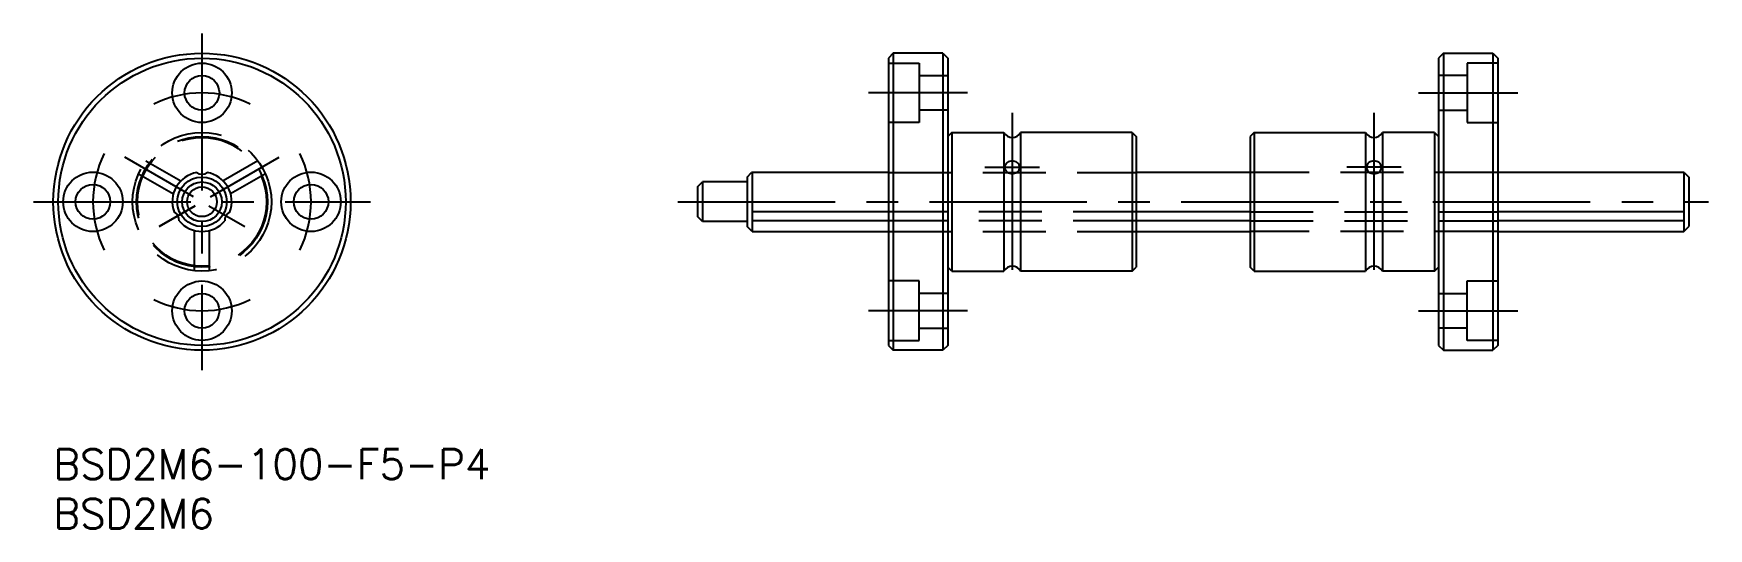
# Model space of a CAD drawing. Extents: x -2 to 167, y -8 to 42.
import ezdxf

# ---------------------------------------------------------------- set-up
doc = ezdxf.new("R2010")
doc.units = 0
doc.header["$LTSCALE"] = 0.5
doc.linetypes.add('CENTER', pattern=[50.8, 31.75, -6.35, 6.35, -6.35])
doc.linetypes.add('DASHED', pattern=[19.05, 12.7, -6.35])
for name, color, linetype in [('MSM_CENTER', 1, 'CENTER'), ('MSM_CONTINUOUS', 7, 'CONTINUOUS'), ('MSM_DASHED', 4, 'DASHED'), ('MSM_PART_NUMBER', 7, 'CONTINUOUS')]:
    doc.layers.add(name, color=color, linetype=linetype)
doc.styles.get("Standard").update_dxf_attribs({"font": 'txt.shx', "height": 3, "bigfont": 'bigfont.shx'})

# ---------------------------------------------------------------- blocks, each defined once
blk = doc.blocks.new('*U2')
at = {"layer": 'MSM_PART_NUMBER'}
blk.add_text('BSD2M6-100-F5-P4', height=3, dxfattribs=at).set_placement((0, -3))
blk = doc.blocks.new('*U3')
at = {"layer": 'MSM_PART_NUMBER'}
blk.add_text('BSD2M6', height=3, dxfattribs=at).set_placement((0, -8))

msp = doc.modelspace()

# ---------------------------------------------------------------- linework, layer by layer
at = {"layer": 'MSM_CENTER'}
for p, q in [((15, 42), (15, 8)), ((92.25, 36), (82.25, 36)), ((137.75, 36), (147.75, 36)), ((96.75, 34), (96.75, 16)), ((133.25, 34), (133.25, 16)), ((14.13, 25.5), (7.21, 29.5)), ((15.87, 25.5), (22.79, 29.5)), ((94, 28.48), (99.5, 28.48)), ((136, 28.48), (130.5, 28.48)), ((-2, 25), (32, 25)), ((10.67, 22.5), (14.31, 24.6)), ((14.31, 24.6), (10.67, 22.5)), ((15.69, 24.6), (19.33, 22.5)), ((63, 25), (167, 25)), ((92.25, 14), (82.25, 14)), ((137.75, 14), (147.75, 14))]:
    msp.add_line(p, q, dxfattribs=at)
for start, end in [(63.7269, 116.2731), (153.7269, 206.2731), (333.7269, 26.2731), (243.7269, 296.2731)]:
    msp.add_arc((15, 25), 11, start, end, dxfattribs=at)
at = {"layer": 'MSM_CONTINUOUS'}
for p, q in [((84.75, 40), (84.25, 39.5)), ((84.25, 39.5), (84.25, 10.5)), ((89.75, 40), (84.75, 40)), ((84.75, 40), (84.75, 10)), ((89.75, 40), (89.75, 10)), ((89.75, 40), (90.25, 39.5)), ((90.25, 39.5), (90.25, 10.5)), ((140.25, 40), (139.75, 39.5)), ((139.75, 39.5), (139.75, 10.5)), ((140.25, 40), (140.25, 10)), ((140.25, 40), (145.25, 40)), ((145.25, 40), (145.25, 10)), ((145.25, 40), (145.75, 39.5)), ((145.75, 39.5), (145.75, 10.5)), ((90.65, 32), (90.25, 31.6)), ((90.65, 32), (90.65, 18)), ((90.65, 32), (95.9, 32)), ((95.9, 32), (95.9, 18)), ((108.85, 32), (97.6, 32)), ((97.6, 32), (97.6, 18)), ((108.85, 32), (108.85, 18)), ((108.85, 32), (109.25, 31.6)), ((109.25, 31.6), (109.25, 18.4)), ((121.15, 32), (120.75, 31.6)), ((120.75, 31.6), (120.75, 18.4)), ((121.15, 32), (132.4, 32)), ((121.15, 32), (121.15, 18)), ((132.4, 32), (132.4, 18)), ((134.1, 32), (134.1, 18)), ((139.35, 32), (134.1, 32)), ((139.35, 32), (139.35, 18)), ((139.35, 32), (139.75, 31.6)), ((70, 27.5), (70.45, 27.95)), ((70, 27.5), (70, 22.5)), ((84.25, 27.95), (70.45, 27.95)), ((70.5, 27.95), (70.5, 22)), ((120.75, 27.95), (109.25, 27.95)), ((164.55, 27.95), (145.75, 27.95)), ((164.5, 27.95), (164.5, 22)), ((164.55, 27.95), (165, 27.5)), ((165, 27.5), (165, 22.5)), ((65, 26.5), (65.5, 27)), ((65, 26.5), (65, 23.5)), ((70, 27), (65.5, 27)), ((65.5, 27), (65.5, 23)), ((84.25, 23.98), (70.5, 23.98)), ((120.75, 23.98), (109.25, 23.98)), ((164.5, 23.98), (145.75, 23.98)), ((65.5, 23), (65, 23.5)), ((70, 23), (65.5, 23)), ((70.5, 22), (70, 22.5)), ((84.25, 23.06), (70.5, 23.06)), ((70.5, 22), (84.25, 22)), ((120.75, 23.06), (109.25, 23.06)), ((109.25, 22), (120.75, 22)), ((164.5, 23.06), (145.75, 23.06)), ((145.75, 22), (164.5, 22)), ((164.5, 22), (165, 22.5)), ((90.65, 18), (90.25, 18.4)), ((90.65, 18), (95.9, 18)), ((108.85, 18), (97.6, 18)), ((108.85, 18), (109.25, 18.4)), ((121.15, 18), (120.75, 18.4)), ((121.15, 18), (132.4, 18)), ((139.35, 18), (134.1, 18)), ((139.35, 18), (139.75, 18.4)), ((84.25, 10.5), (84.75, 10)), ((90.25, 10.5), (89.75, 10)), ((139.75, 10.5), (140.25, 10)), ((145.75, 10.5), (145.25, 10)), ((89.75, 10), (84.75, 10)), ((140.25, 10), (145.25, 10))]:
    msp.add_line(p, q, dxfattribs=at)
for centre, radius in [((15, 25), 15), ((15, 25), 14.5), ((15, 36), 3), ((15, 36), 1.75), ((4, 25), 3), ((15, 25), 2.5), ((26, 25), 3), ((4, 25), 1.75), ((15, 25), 2), ((15, 25), 1.5), ((26, 25), 1.75), ((15, 14), 3), ((15, 14), 1.75)]:
    msp.add_circle(centre, radius, dxfattribs=at)
for centre, radius, start, end in [((96.75, 32.47), 0.971, 208.94, 331.06), ((133.25, 32.47), 0.971, 208.94, 331.06), ((96.61, 28.47), 0.613, 127.6083, 179.0223), ((96.74, 28.31), 0.817, 89.5317, 128.1011), ((96.76, 28.31), 0.817, 51.8989, 90.4683), ((96.89, 28.47), 0.613, 0.9777, 52.3917), ((133.11, 28.47), 0.613, 127.6083, 179.0223), ((133.24, 28.31), 0.817, 89.5317, 128.1011), ((133.26, 28.31), 0.817, 51.8989, 90.4683), ((133.39, 28.47), 0.613, 0.9777, 52.3917), ((15, 25), 3, 100.1952, 199.8048), ((15, 28.8), 1, 237.9266, 302.0734), ((15, 25), 3, 340.1952, 79.8048), ((96.61, 28.49), 0.613, 180.9777, 232.3917), ((96.74, 28.65), 0.817, 231.8989, 270.4683), ((96.76, 28.65), 0.817, 269.5317, 308.1011), ((96.89, 28.49), 0.613, 307.6083, 359.0223), ((133.11, 28.49), 0.613, 180.9777, 232.3917), ((133.24, 28.65), 0.817, 231.8989, 270.4683), ((133.26, 28.65), 0.817, 269.5317, 308.1011), ((133.39, 28.49), 0.613, 307.6083, 359.0223), ((11.71, 23.1), 1, 357.9266, 62.0734), ((18.29, 23.1), 1, 117.9266, 182.0734), ((15, 25), 3, 220.1952, 319.8048), ((96.75, 17.53), 0.971, 28.94, 151.06), ((133.25, 17.53), 0.971, 28.94, 151.06)]:
    msp.add_arc(centre, radius, start, end, dxfattribs=at)
at = {"layer": 'MSM_DASHED'}
for p, q in [((84.25, 39), (87.35, 39)), ((87.35, 39), (87.35, 33)), ((142.65, 39), (142.65, 33)), ((145.75, 39), (142.65, 39)), ((87.35, 37.75), (90.25, 37.75)), ((142.65, 37.75), (139.75, 37.75)), ((90.25, 34.25), (87.35, 34.25)), ((139.75, 34.25), (142.65, 34.25)), ((87.35, 33), (84.25, 33)), ((142.65, 33), (145.75, 33)), ((9.35, 29.13), (12.86, 27.1)), ((20.65, 29.13), (17.14, 27.1)), ((8.6, 27.83), (12.11, 25.8)), ((21.4, 27.83), (17.89, 25.8)), ((84.25, 27.95), (109.25, 27.95)), ((145.75, 27.95), (120.75, 27.95)), ((109.25, 23.98), (84.25, 23.98)), ((120.75, 23.98), (145.75, 23.98)), ((14.25, 18.04), (14.25, 22.1)), ((15.75, 18.04), (15.75, 22.1)), ((109.25, 23.06), (84.25, 23.06)), ((84.25, 22), (109.25, 22)), ((120.75, 23.06), (145.75, 23.06)), ((145.75, 22), (120.75, 22)), ((87.35, 17), (84.25, 17)), ((87.35, 11), (87.35, 17)), ((142.65, 11), (142.65, 17)), ((142.65, 17), (145.75, 17)), ((90.25, 15.75), (87.35, 15.75)), ((139.75, 15.75), (142.65, 15.75)), ((87.35, 12.25), (90.25, 12.25)), ((142.65, 12.25), (139.75, 12.25)), ((84.25, 11), (87.35, 11)), ((145.75, 11), (142.65, 11))]:
    msp.add_line(p, q, dxfattribs=at)
for radius in [7, 6.6, 6.5]:
    msp.add_circle((15, 25), radius, dxfattribs=at)

# ---------------------------------------------------------------- block references
at = {"layer": 'MSM_CONTINUOUS'}
for name in ['*U2', '*U3']:
    msp.add_blockref(name, (0, 0), dxfattribs=at)

doc.saveas('drawing.dxf')
